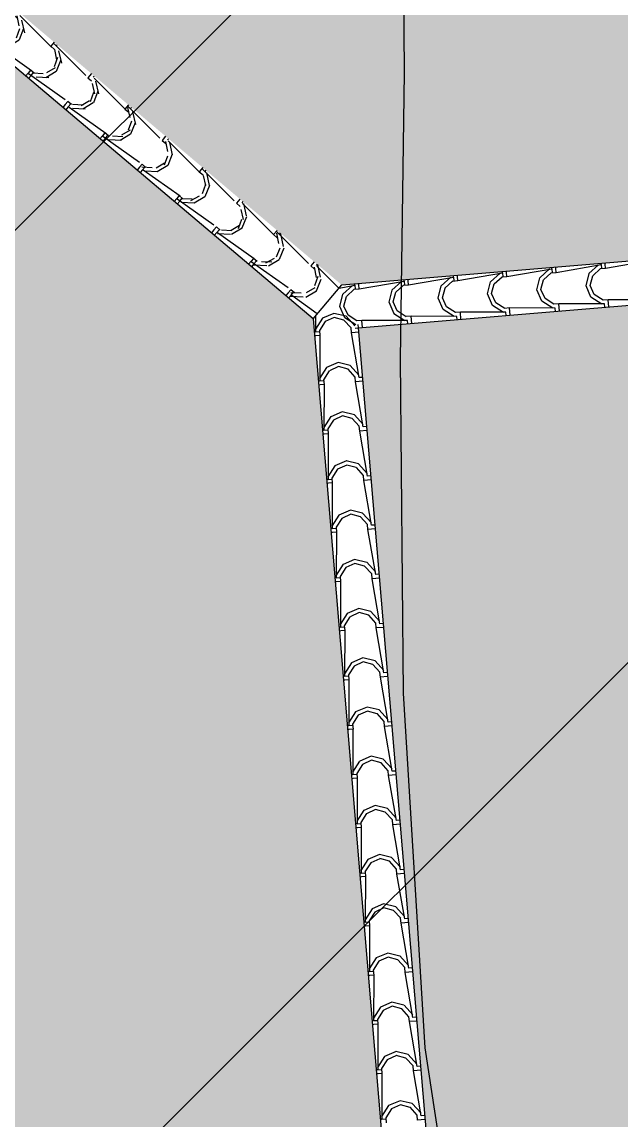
# Model space of a CAD drawing. Header units: millimetres. Extents: x 648844 to 649530, y 1246379 to 1246752.
# Drawn here: x 649049.722 to 649051.747, y 1246546.086 to 1246549.802 of the extents above; entities that cross this region are included whole.
import ezdxf

# ---------------------------------------------------------------- set-up
doc = ezdxf.new("R2010")
doc.units = ezdxf.units.MM
doc.header["$LTSCALE"] = 20
doc.header["$MEASUREMENT"] = 0
doc.layers.get('0').update_dxf_attribs({"linetype": 'CONTINUOUS'})
for name, color, linetype in [('acera', 8, 'CONTINUOUS'), ('CONT-MNR2', 9, 'CONTINUOUS'), ('TECHO', 30, 'CONTINUOUS')]:
    doc.layers.add(name, color=color, linetype=linetype)

# ---------------------------------------------------------------- blocks, each defined once
blk = doc.blocks.new('*U3741')
at = {"layer": 'CONT-MNR2', "elevation": 36, "flags": 128}
blk.add_lwpolyline([(646366.4630301612, 1246794.273345528), (646365.6207034762, 1246794.709323243), (646365.1399134084, 1246795.026552984), (646364.9010769943, 1246795.231792289), (646364.8081272743, 1246795.332217256), (646364.687016067, 1246795.487305889), (646364.4713207908, 1246795.829104515), (646364.2090680313, 1246796.410102924), (646363.9597284367, 1246797.282153481), (646363.7791336434, 1246798.464212344), (646363.7050786925, 1246799.66485473), (646363.6956661528, 1246800.794472903), (646363.7089985935, 1246801.76345913), (646363.7031785833, 1246802.482205678)], dxfattribs=at)
blk = doc.blocks.new('TEJA45')
at = {"layer": 'TECHO'}
for p, q in [((-2.554745425966679, 1.875336823679397), (-2.455492974620981, 1.993494333310938)), ((-2.467434219725661, 1.943715820863755), (-2.461526296235334, 1.987434177116469)), ((-2.455447220935753, 1.993484677060259), (-2.459014280526752, 1.997051736651255)), ((-2.455447220935774, 1.993484677060245), (-2.445994617484871, 1.984032073609342)), ((-2.453072652796898, 1.946403126319346), (-2.448346385534521, 1.981850335596096)), ((-2.448357768347428, 1.981668922746636), (-2.436542014033797, 1.993484677060263)), ((-2.44835825354734, 1.906017778136647), (-2.467263476764728, 1.943828144023893)), ((-2.438731790788353, 1.915664640732292), (-2.452910704511112, 1.946385677634499)), ((-2.360910131688769, 1.898953793098254), (-2.479067641320313, 1.799701341752556)), ((-2.410570837464959, 1.887147165086184), (-2.448381203352206, 1.906052388303571)), ((-2.408039281627133, 1.901472847904234), (-2.43876031852934, 1.915651761626993)), ((-2.372614661760217, 1.906063139153702), (-2.408061871036963, 1.901336871891328)), ((-2.360921186426829, 1.917863849453074), (-2.372736940740459, 1.906048095139447)), ((-2.343495659897862, 1.90043832292417), (-2.360921186426737, 1.917863849453049)), ((-2.352948263348765, 1.890985719473271), (-2.360921186426737, 1.898958642551243)), ((-2.672903146439467, 1.757179353076342), (-2.573650695093768, 1.875336862707883)), ((-2.585592795282174, 1.825557444429958), (-2.579684871791848, 1.869275800682672)), ((-2.573604764072023, 1.875327133923982), (-2.577171823663022, 1.878894193514977)), ((-2.573604764072044, 1.875327133923967), (-2.564152160621141, 1.865874530473064)), ((-2.571230103411139, 1.828246645230415), (-2.566503836148762, 1.863693854507165)), ((-2.564152160621127, 1.884779737374888), (-2.567719220212119, 1.88834679696588)), ((-2.566515311483705, 1.863511379610362), (-2.554699557170075, 1.875327133923989)), ((-2.554699557170224, 1.875327133923978), (-2.564152160621127, 1.884779737374881)), ((-2.366924698545105, 1.892926737685034), (-2.410643054797823, 1.887018814194711)), ((-2.566515783426098, 1.78786004688876), (-2.585421006643486, 1.825670412776006)), ((-2.556888199558905, 1.797508177540724), (-2.571067113281664, 1.828229214442931)), ((-2.528728568712815, 1.768989635207408), (-2.566538934600061, 1.787894858424796)), ((-2.526195744818651, 1.783316439133724), (-2.556916781720858, 1.797495352856483)), ((-2.490771142849198, 1.787905688539425), (-2.526218352125944, 1.783179421277051)), ((-2.479078729563106, 1.799706306316804), (-2.490894483876737, 1.787890552003176)), ((-2.461653203034139, 1.782280779787897), (-2.479078729563014, 1.799706306316772)), ((-2.791060866912261, 1.639021882473276), (-2.691808415566562, 1.757179392104817)), ((-2.703751370838674, 1.707399067996157), (-2.697843447348347, 1.751117424248871)), ((-2.691762307208286, 1.757169590787711), (-2.695329366799285, 1.760736650378707)), ((-2.691762307208322, 1.757169590787701), (-2.682309703757419, 1.747716987336798)), ((-2.68230970375739, 1.766622194238618), (-2.685876763348382, 1.770189253829606)), ((-2.684672854619983, 1.745353836474088), (-2.672857100306352, 1.757169590787715)), ((-2.672857100306487, 1.757169590787715), (-2.68230970375739, 1.766622194238618)), ((-2.479067602291835, 1.780796072625453), (-2.597225111923379, 1.681543621279754)), ((-2.485083074978945, 1.774768162128474), (-2.528801431231663, 1.768860238638151)), ((-2.471105806485035, 1.772828176336997), (-2.479078729563007, 1.780801099414965)), ((-2.689387554025622, 1.710090164139668), (-2.684661286763244, 1.745537373416418)), ((-2.675044608329848, 1.679351714349984), (-2.689223522052608, 1.710072751252191)), ((-2.684673313304828, 1.669702315640802), (-2.703578536522215, 1.707512681528048)), ((-2.644352208010176, 1.665160030363211), (-2.675073244912383, 1.67933894408597)), ((-2.597236272699384, 1.681548763180533), (-2.609052027013014, 1.669733008866906)), ((-2.579810746170402, 1.664123236651626), (-2.597236272699277, 1.681548763180501)), ((-2.909218587385205, 1.520864411870047), (-2.809966136039506, 1.639021921501588)), ((-2.809919850344563, 1.639012047651438), (-2.813486909935556, 1.64257910724243)), ((-2.809919850344592, 1.639012047651423), (-2.800467246893689, 1.62955944420052)), ((-2.800467246893668, 1.648464651102348), (-2.80403430648466, 1.65203171069334)), ((-2.80283039775626, 1.627196293337814), (-2.79101464344263, 1.639012047651441)), ((-2.791014643442765, 1.639012047651441), (-2.800467246893668, 1.648464651102344)), ((-2.597225072894851, 1.662638352152683), (-2.715382582526395, 1.563385900806985)), ((-2.646886299960748, 1.650832105328671), (-2.684696665847994, 1.669737328546059)), ((-2.603241451413716, 1.65660958657179), (-2.646959807666434, 1.650701663081467)), ((-2.608927623939977, 1.6697482379249), (-2.644374833216723, 1.665021970662526)), ((-2.589263349621298, 1.654670633200727), (-2.59723627269927, 1.662643556278695)), ((-2.821909946394939, 1.589240691564164), (-2.816002022904613, 1.632959047816879)), ((-2.807545004639749, 1.591933683051629), (-2.802818737377372, 1.627380892328379)), ((-2.802830843183607, 1.55154458439295), (-2.821736066400995, 1.589354950280196)), ((-2.793201017100024, 1.561195251157582), (-2.807379930822783, 1.591916288059789)), ((-2.762508671201701, 1.547003621592701), (-2.793229708103908, 1.56118253531546)), ((-2.715393815835661, 1.563391220044263), (-2.727209570149292, 1.551575465730636)), ((-2.697968289306679, 1.545965693515353), (-2.715393815835554, 1.563391220044231)), ((-2.928077393480834, 1.520854504515164), (-2.931644453071826, 1.524421564106159)), ((-2.918624790029938, 1.530307107966074), (-2.92219184962093, 1.533874167557062)), ((-2.909172186579035, 1.520854504515167), (-2.918624790029938, 1.53030710796607)), ((-2.715382543497967, 1.544480631679839), (-2.833540053129511, 1.445228180334141)), ((-2.76504403120866, 1.532674575449917), (-2.802854397095906, 1.551579798667305)), ((-2.721399827845751, 1.538451011015471), (-2.765118184098469, 1.532543087525148)), ((-2.727084105028048, 1.55159078731074), (-2.762531314304795, 1.546864520048366)), ((-2.707420892757582, 1.536513090064457), (-2.715393815835547, 1.544486013142421)), ((-3.027376307857843, 1.402706941267166), (-2.928123856512144, 1.520864450898706)), ((-2.940068521951446, 1.471082315130367), (-2.934160598461119, 1.514800671383082)), ((-2.928077393480862, 1.520854504515153), (-2.918624790029959, 1.51140190106425)), ((-2.92570245525399, 1.473777201962687), (-2.920976187991613, 1.509224411239437)), ((-2.920987940892537, 1.50903875020154), (-2.909172186578907, 1.520854504515167)), ((-2.920988373062372, 1.433386853145059), (-2.939893596279759, 1.471197219032305)), ((-2.911357425870584, 1.443038787966014), (-2.925536339593343, 1.473759824868221)), ((-3.036782333166215, 1.412149564829807), (-3.0403493927572, 1.415716624420792)), ((-3.027329729715305, 1.402696961378897), (-3.036782333166208, 1.4121495648298)), ((-2.833540014101025, 1.426322911207034), (-2.95169752373257, 1.327070459861336)), ((-2.883201762456515, 1.414517045571142), (-2.921012128343762, 1.433422268788529)), ((-2.880665134393212, 1.428847212822195), (-2.911386171295419, 1.443026126544954)), ((-2.839558204279591, 1.420292435458908), (-2.883276560532309, 1.414384511968585)), ((-2.845240586117015, 1.43343333669646), (-2.880687795393762, 1.428707069434086)), ((-2.833551358971938, 1.445233676907993), (-2.845367113285569, 1.433417922594366)), ((-2.81612583244295, 1.427808150379082), (-2.833551358971825, 1.445233676907957)), ((-2.825578435893853, 1.418355546928183), (-2.833551358971818, 1.426328470006148)), ((-3.145534028330495, 1.284549470664281), (-3.046281576984796, 1.402706980295822)), ((-3.058227097507704, 1.352923938698371), (-3.052319174017377, 1.396642294951086)), ((-3.046234936617104, 1.402696961378897), (-3.049801996208103, 1.406264020969893)), ((-3.04623493661714, 1.402696961378876), (-3.036782333166236, 1.393244357927973)), ((-3.043859905868239, 1.355620720873752), (-3.039133638605861, 1.391067930150502)), ((-3.039145484028815, 1.390881207065267), (-3.027329729715184, 1.402696961378894)), ((-3.039145902941115, 1.315229121897154), (-3.058051126158503, 1.3530394877844)), ((-3.029513834641143, 1.32488232477445), (-3.043692748363902, 1.355603361676657)), ((-2.951697484704127, 1.308165190734183), (-3.069854994335671, 1.208912739388484)), ((-3.00135949370442, 1.296359515692391), (-3.039169859591667, 1.315264738909779)), ((-2.998821597584737, 1.310690804051681), (-3.029542634486944, 1.32486971777444)), ((-2.957716580713459, 1.302133859902348), (-3.001434936966177, 1.296225936412025)), ((-2.963397067206891, 1.315275886082055), (-2.998844276483638, 1.310549618819682)), ((-2.951708902108216, 1.327076133771723), (-2.963524656421846, 1.315260379458095)), ((-2.93428337557922, 1.309650607242808), (-2.951708902108102, 1.327076133771691)), ((-2.943735979030116, 1.300198003791909), (-2.951708902108088, 1.308170926869881)), ((-3.263691748803296, 1.166392000061222), (-3.164439297457598, 1.284549509692763)), ((-3.176385673064452, 1.23476556226278), (-3.170477749574125, 1.278483918515494)), ((-3.164392479753374, 1.28453941824262), (-3.167959539344373, 1.288106477833619)), ((-3.16439247975341, 1.284539418242609), (-3.154939876302507, 1.275086814791706)), ((-3.16201735648248, 1.237464239784806), (-3.157291089220102, 1.272911449061557)), ((-3.154939876302478, 1.293992021693526), (-3.15850693589347, 1.297559081284522)), ((-3.157303027165092, 1.272723663928993), (-3.145487272851462, 1.28453941824262)), ((-3.145487272851575, 1.28453941824262), (-3.154939876302478, 1.293992021693523)), ((-3.157303432819873, 1.197071390649249), (-3.176208656037261, 1.234881756536495)), ((-3.147670243411703, 1.206725861582878), (-3.161849157134462, 1.237446898485086)), ((-3.069854955307193, 1.190007470261374), (-3.188012464938737, 1.090755018915676)), ((-3.119517224952311, 1.178201985813626), (-3.157327590839557, 1.197107209031014)), ((-3.116978060776262, 1.192534395281175), (-3.147699097678469, 1.206713309003934)), ((-3.081553548295865, 1.197118435467772), (-3.117000757572612, 1.192392168205398)), ((-3.069866445244493, 1.208918590635452), (-3.081682199558124, 1.197102836321825)), ((-3.052440918715497, 1.191493064106538), (-3.069866445244365, 1.20891859063541)), ((-3.061893522166393, 1.182040460655639), (-3.069866445244358, 1.190013383733604)), ((-3.381849469276368, 1.048234529457822), (-3.282597017930669, 1.166392039089363)), ((-3.294544248621207, 1.116607185827174), (-3.288636325130881, 1.160325542079889)), ((-3.282550022889659, 1.166381875106353), (-3.286117082480651, 1.169948934697345)), ((-3.28255002288968, 1.166381875106332), (-3.273097419438777, 1.156929271655429)), ((-3.280174807096721, 1.119307758695868), (-3.275448539834343, 1.154754967972618)), ((-3.273097419438756, 1.175834478557256), (-3.276664479029741, 1.179401538148245)), ((-3.27546057030137, 1.154566120792719), (-3.263644815987739, 1.166381875106346)), ((-3.263644815987853, 1.166381875106349), (-3.273097419438756, 1.175834478557253)), ((-3.075874957147306, 1.183975284345788), (-3.119593313400024, 1.178067360855465)), ((-3.275460962698638, 1.078913659401358), (-3.294366185916026, 1.116724025288605)), ((-3.265826652182639, 1.088569398392131), (-3.280005565905398, 1.119290435294339)), ((-3.237674956200188, 1.060044455934861), (-3.275485322087434, 1.078949679152249)), ((-3.235134523969421, 1.074377986511426), (-3.265855560871628, 1.088556900234185)), ((-3.199710029384846, 1.078960984853495), (-3.235157238661593, 1.074234717591121)), ((-3.18802398838077, 1.090761047499182), (-3.199839742694401, 1.078945293185555)), ((-3.170598461851768, 1.073335520970264), (-3.188023988380642, 1.090761047499139)), ((-3.500007189749034, 0.9300770588549305), (-3.400754738403336, 1.048234568486471)), ((-3.412702824177472, 0.9984488093951853), (-3.406794900687146, 1.0421671656479)), ((-3.400707566025922, 1.048224331970076), (-3.404274625616914, 1.051791391561068)), ((-3.400707566025957, 1.048224331970065), (-3.391254962575054, 1.038771728519162)), ((-3.391254962575026, 1.057676935420989), (-3.394822022166011, 1.061243995011978)), ((-3.393618113437647, 1.036408577656445), (-3.381802359124016, 1.048224331970072)), ((-3.381802359124123, 1.048224331970079), (-3.391254962575026, 1.057676935420982)), ((-3.188012425910266, 1.071849749788566), (-3.30616993554181, 0.9725972984428672)), ((-3.194033333579362, 1.065816708789466), (-3.237751689832081, 1.059908785299143)), ((-3.180051065302663, 1.063882917519361), (-3.188023988380642, 1.071855840597337)), ((-3.398332257710976, 1.001151277606926), (-3.393605990448599, 1.036598486883676)), ((-3.393618492577396, 0.9607559281534783), (-3.412523715794784, 0.9985662940407245)), ((-3.383983060952815, 0.9704129351997395), (-3.398161974675574, 1.001133972101947)), ((-3.353290987159291, 0.9562215777401519), (-3.384012024061498, 0.970400491462911)), ((-3.306181531517048, 0.9726035043629118), (-3.317997285830678, 0.9607877500492847)), ((-3.288756004988038, 0.9551779778339942), (-3.306181531516913, 0.9726035043628727)), ((-3.618164910221822, 0.8119195882518788), (-3.518912458876123, 0.9300770978834194)), ((-3.518865109162199, 0.9300667888338054), (-3.522432168753198, 0.933633848424801)), ((-3.518865109162228, 0.9300667888337877), (-3.509412505711325, 0.9206141853828846)), ((-3.509412505711303, 0.9395193922847085), (-3.512979565302295, 0.943086451875697)), ((-3.511775656573924, 0.9182510345201713), (-3.499959902260294, 0.9300667888337983)), ((-3.4999599022604, 0.9300667888337983), (-3.509412505711303, 0.9395193922847014)), ((-3.306169896513282, 0.9536920293157962), (-3.424327406144826, 0.8544395779700977)), ((-3.355832687448093, 0.9418869260561102), (-3.393643053335339, 0.9607921492734981)), ((-3.312191710014105, 0.9476581332327818), (-3.355910066266823, 0.9417502097424588)), ((-3.31786651047382, 0.9608035342392149), (-3.353313719750567, 0.9560772669768411)), ((-3.298208608438941, 0.9457253743830982), (-3.306181531516906, 0.9536982974610595)), ((-3.530861399734214, 0.8802904329595833), (-3.524953476243887, 0.9240087892122979)), ((-3.516489708325459, 0.8829947965161828), (-3.511763441063081, 0.918442005792933)), ((-3.511776022456154, 0.8425981969055734), (-3.530681245673541, 0.8804085627928195)), ((-3.502139469723382, 0.8522564720081682), (-3.516318383446141, 0.8829775089103755)), ((-3.627570048847574, 0.8213618491484418), (-3.631137108438566, 0.8249289087394338)), ((-3.61811744539667, 0.8119092456975316), (-3.627570048847574, 0.8213618491484347)), ((-3.424327367116383, 0.8355343088429557), (-3.542484876747928, 0.7362818574972572)), ((-3.473990418695976, 0.8237293961773489), (-3.511800784583222, 0.8426346193947367)), ((-3.471447450350816, 0.8380651689696457), (-3.502168487253023, 0.8522440826924047)), ((-3.430350086447064, 0.8294995576763391), (-3.474068442699782, 0.8235916341860161)), ((-3.436022991562787, 0.8426460836249312), (-3.471470200839534, 0.8379198163625574)), ((-3.424339074653325, 0.8544459612266415), (-3.436154828966956, 0.8426302069130145)), ((-3.406913548124315, 0.8370204346977168), (-3.42433907465319, 0.8544459612265918)), ((-3.416366151575211, 0.8275678312468173), (-3.424339074653183, 0.8355407543247892)), ((-3.736322630694765, 0.693762117648653), (-3.637070179349067, 0.8119196272801936)), ((-3.649019975290479, 0.7621320565275838), (-3.643112051800152, 0.8058504127802983)), ((-3.637022652298469, 0.8119092456975316), (-3.640589711889469, 0.8154763052885272)), ((-3.637022652298498, 0.8119092456975174), (-3.627570048847595, 0.8024566422466144)), ((-3.634647158939579, 0.7648383154281468), (-3.629920891677202, 0.800285524704897)), ((-3.629933199710202, 0.8000934913838975), (-3.618117445396571, 0.8119092456975245)), ((-3.629933552334919, 0.7244404656576862), (-3.648838775552306, 0.7622508315449323)), ((-3.620295878494325, 0.7341000088174248), (-3.634474792217084, 0.764821045719632)), ((-3.745727591983844, 0.703204306012168), (-3.749294651574829, 0.7067713656031565)), ((-3.542484837719485, 0.7173765883701151), (-3.660642347351029, 0.6181241370244166)), ((-3.592148149943888, 0.705571866298591), (-3.629958515831134, 0.7244770895159789)), ((-3.589603913543165, 0.719908760199516), (-3.620324950445372, 0.734087673922275)), ((-3.548508462881806, 0.7113409821196583), (-3.592226819134524, 0.7054330586293354)), ((-3.554179472650858, 0.7244886330107718), (-3.589626681927605, 0.719762365748398)), ((-3.542496617789602, 0.7362884180903713), (-3.554312372103233, 0.7244726637767442)), ((-3.525071091260585, 0.7188628915614501), (-3.54249661778946, 0.7362884180903251)), ((-3.534523694711481, 0.7094102881105471), (-3.542496617789453, 0.7173832111885154)), ((-3.854480351167602, 0.5756046470455338), (-3.755227899821904, 0.6937621566770744)), ((-3.767178550847227, 0.6439736800919889), (-3.7612706273569, 0.6876920363447034)), ((-3.75518019543474, 0.6937517025612614), (-3.758747255025732, 0.697318762152257)), ((-3.755180195434768, 0.6937517025612472), (-3.745727591983865, 0.6842990991103441)), ((-3.752804609553827, 0.6466818343392049), (-3.74807834229145, 0.682129043615955)), ((-3.748090742846479, 0.6819359482476237), (-3.736274988532848, 0.6937517025612507)), ((-3.736274988532941, 0.6937517025612578), (-3.745727591983844, 0.7032043060121609)), ((-3.748091082213669, 0.6062827344097776), (-3.766996305431057, 0.6440931002970238)), ((-3.738452287264877, 0.6159435456258606), (-3.752631200987636, 0.6466645825280679)), ((-3.66064230832248, 0.5992188678973811), (-3.778799817954024, 0.4999664165516826)), ((-3.710305881191765, 0.5874143364198297), (-3.748116247079011, 0.6063195596372175)), ((-3.707760376733852, 0.601752351428626), (-3.738481413636059, 0.6159312651513851)), ((-3.672335953740742, 0.6063311823963673), (-3.707783163017488, 0.6016049151339935)), ((-3.66065416092588, 0.618130874954101), (-3.67246991523951, 0.606315120640474)), ((-3.643228634396856, 0.6007053484251763), (-3.660654160925731, 0.6181308749540513)), ((-3.652681237847752, 0.5912527449742733), (-3.660654160925723, 0.5992256680522452)), ((-3.972638071640318, 0.4574471764425745), (-3.87338562029462, 0.5756046860741151)), ((-3.885337126403741, 0.5258153036581881), (-3.879429202913414, 0.5695336599109027)), ((-3.873337738571017, 0.5755941594249876), (-3.876904798162009, 0.5791612190159832)), ((-3.873337738571045, 0.5755941594249734), (-3.863885135120142, 0.5661415559740703)), ((-3.870962060168189, 0.5285253532493641), (-3.866235792905812, 0.5639725625261143)), ((-3.863885135120121, 0.5850467628758977), (-3.867452194711113, 0.5886138224668898)), ((-3.866248285982756, 0.5637784051113499), (-3.854432531669126, 0.5755941594249769)), ((-3.854432531669218, 0.5755941594249876), (-3.863885135120121, 0.5850467628758906)), ((-3.666666839313869, 0.59318240656334), (-3.710385195566587, 0.587274483073017)), ((-3.86624861209242, 0.4881250031618727), (-3.885153835309808, 0.5259353690491189)), ((-3.856608696035053, 0.497787082433458), (-3.870787609757812, 0.5285081193356653)), ((-3.828463612439649, 0.4692568065410647), (-3.866273978326895, 0.4881620297584526)), ((-3.825916839926194, 0.4835959426584964), (-3.856637876828401, 0.4977748563812554)), ((-3.790492434829723, 0.4881737317820871), (-3.825939644106469, 0.4834474645197133)), ((-3.778811704062157, 0.4999733318178308), (-3.790627458375788, 0.4881575775042037)), ((-3.761386177533133, 0.4825478052889061), (-3.778811704062008, 0.499973331817781)), ((-4.090795792113177, 0.3392897058394375), (-3.991543340767478, 0.4574472154709781)), ((-4.00349570195975, 0.4076569272280004), (-3.997587778469423, 0.451375283480715)), ((-3.99149528170728, 0.4574366162887209), (-3.995062341298265, 0.4610036758797094)), ((-3.991495281707316, 0.4574366162886996), (-3.982042678256413, 0.4479840128377965)), ((-3.982042678256384, 0.4668892197396239), (-3.985609737847369, 0.4704562793306124)), ((-3.984405829119034, 0.4456208619750761), (-3.972590074805403, 0.4574366162887031)), ((-3.972590074805481, 0.4574366162887173), (-3.982042678256384, 0.4668892197396204)), ((-3.778799778925574, 0.481061147424537), (-3.896957288557118, 0.3818086960788385)), ((-3.784825215748612, 0.4750238310066557), (-3.82854357200133, 0.4691159075163327)), ((-3.770838780984036, 0.4730952018380066), (-3.778811704062001, 0.4810681249159714)), ((-3.98911951078243, 0.4103688721604328), (-3.984393243520053, 0.445816081437183)), ((-3.974765104806004, 0.379630619242711), (-3.988944018528763, 0.4103516561449183)), ((-3.984406141971199, 0.3699672719140104), (-4.003311365188587, 0.4077776378012565)), ((-3.944073303117726, 0.3654395338879866), (-3.974794340019933, 0.3796184476107456)), ((-3.896969247198435, 0.3818157886815605), (-3.908785001512065, 0.3700000343679335)), ((-3.879543720669396, 0.3643902621526323), (-3.896969247198271, 0.3818157886815072)), ((-4.208953512586021, 0.2211322352363077), (-4.109701061240322, 0.3392897448678482)), ((-4.109652824843558, 0.3392790731524506), (-4.11321988443455, 0.3428461327434462)), ((-4.109652824843586, 0.3392790731524329), (-4.100200221392683, 0.3298264697015298)), ((-4.100200221392662, 0.3487316766033537), (-4.103767280983654, 0.3522987361943422)), ((-4.102563372255311, 0.3274633188388023), (-4.09074761794168, 0.3392790731524293)), ((-4.090747617941759, 0.3392790731524435), (-4.100200221392662, 0.3487316766033466)), ((-3.896957249528676, 0.3629034269516929), (-4.01511475916022, 0.2636509756059944)), ((-3.946621343687589, 0.3510992766623282), (-3.984431709574835, 0.3700044998797161)), ((-3.902983592182473, 0.3568652554500957), (-3.946701948435191, 0.3509573319597727)), ((-3.908648915917794, 0.3700162811679313), (-3.944096125194541, 0.3652900139055575)), ((-3.888996324120292, 0.3549376587017328), (-3.896969247198264, 0.3629105817797047)), ((-4.121654277516505, 0.2894985507923984), (-4.115746354026179, 0.333216907045113)), ((-4.107276961396558, 0.2922123910723933), (-4.10255069413418, 0.3276596003491434)), ((-4.10256367184995, 0.2518095406661018), (-4.121468895067338, 0.289619906553348)), ((-4.092921513576556, 0.2614741560511469), (-4.107100427299315, 0.2921951929533542)), ((-4.062229766308398, 0.247283125117093), (-4.092950803210606, 0.2614620388398521)), ((-4.015126790334712, 0.2636582455452903), (-4.026942544648342, 0.2518424912316632)), ((-3.997701263805673, 0.246232719016362), (-4.015126790334548, 0.263658245545237)), ((-4.227810367979828, 0.2211215300161697), (-4.231377427570827, 0.2246885896071689)), ((-4.218357764528932, 0.2305741334670763), (-4.221924824119924, 0.2341411930580684)), ((-4.208905161078029, 0.2211215300161768), (-4.218357764528932, 0.2305741334670799)), ((-4.015114720131734, 0.2447457064788843), (-4.133272229763278, 0.1454932551331858)), ((-4.064779074935451, 0.2329417467835526), (-4.102589440822697, 0.2518469700009405)), ((-4.021141968616334, 0.2387066798935287), (-4.064860324869052, 0.2327987564032057)), ((-4.026805397007671, 0.2518588305535268), (-4.062252606284417, 0.247132563291153)), ((-4.007153867256569, 0.2367801155654625), (-4.015126790334541, 0.2447530386434345)), ((-4.327111233058744, 0.1029747646333448), (-4.227858781713046, 0.2211322742648854)), ((-4.239812853073012, 0.1713401743586012), (-4.233904929582685, 0.2150585306113157)), ((-4.227810367979856, 0.2211215300161555), (-4.218357764528953, 0.2116689265652525)), ((-4.22543441201104, 0.1740559099816537), (-4.220708144748663, 0.2095031192584038)), ((-4.220720915391588, 0.2093057757025285), (-4.208905161077958, 0.2211215300161555)), ((-4.220721201728708, 0.1336518094182217), (-4.239626424946096, 0.1714621753054679)), ((-4.211077922346732, 0.1433176928587514), (-4.225256836069491, 0.1740387297609587)), ((-4.336515307665202, 0.1124165903308096), (-4.340082367256187, 0.1159836499217981)), ((-4.327062704214299, 0.1029639868798995), (-4.336515307665202, 0.1124165903308025)), ((-4.13327219073485, 0.1265879860060402), (-4.251429700366394, 0.02733553466034166)), ((-4.182936806183349, 0.1147842169048019), (-4.220747172070595, 0.1336894401221898)), ((-4.180386229499931, 0.1291267163465832), (-4.211107266402138, 0.1433056300693423)), ((-4.139300345048383, 0.1205481043372068), (-4.183018701301101, 0.1146401808468838)), ((-4.144961878098442, 0.1337013799390085), (-4.180409087375189, 0.1289751126766348)), ((-4.133284333470989, 0.14550070240902), (-4.14510008778462, 0.133684948095393)), ((-4.115858806941944, 0.1280751758800847), (-4.133284333470819, 0.1455007024089596)), ((-4.12531141039284, 0.1186225724291852), (-4.133284333470812, 0.1265954955071535)), ((-4.381066017177957, 0.06124925080029442), (-4.346016502185769, 0.1029748036619225)), ((-4.381066017177965, 0.07500000000003837), (-4.381066017177972, -0.07499999999996376)), ((-4.35797142862927, 0.05318179792661226), (-4.352063505138943, 0.09690015417932685)), ((-4.345967911116098, 0.1029639868798995), (-4.349534970707083, 0.106531046470888)), ((-4.345967911116134, 0.1029639868798853), (-4.336515307665231, 0.09351138342898224)), ((-4.343591862625289, 0.05589942889270816), (-4.338865595362911, 0.09134663816945832)), ((-4.338878458527866, 0.0911482325662547), (-4.327062704214235, 0.1029639868798817)), ((-4.338878731607451, 0.01549407817028481), (-4.357783954824839, 0.05330444405753099)), ((-4.329234331117675, 0.02516122966800793), (-4.343413244840434, 0.05588226657021522)), ((-4.30109453743124, -0.003373312973963039), (-4.338904903318486, 0.01553191024342482)), ((-4.30109453743124, 0.003373312974005671), (-4.338904903318486, -0.01553191024338219)), ((-4.298542692691456, 0.01097030757607342), (-4.329263729593663, 0.02514922129883246)), ((-4.257458721482493, -0.002389528778763861), (-4.301177077735211, 0.003518394711559125)), ((-4.257458721483125, 0.002389528780526007), (-4.301177077735844, -0.003518394709796979)), ((-4.263118359186514, 0.01554392932484205), (-4.29856556846326, 0.01081766206246826)), ((-4.251441876607267, 0.02734315927274977), (-4.263257630920897, 0.01552740495912275)), ((-4.234016350078214, 0.009917632743814409), (-4.251441876607089, 0.02734315927269293)), ((-4.243468953529117, 0.0004650292929184729), (-4.251441876607082, 0.008437952370883295)), ((-4.338878731607565, -0.01549407817016046), (-4.357783954824953, -0.05330444405740664)), ((-4.329234331119117, -0.0251612296676953), (-4.343413244841877, -0.05588226656990258)), ((-4.298542692692415, -0.01097030757503248), (-4.329263729594622, -0.02514922129779151)), ((-4.26311835918694, -0.01554392932355597), (-4.298565568463687, -0.01081766206118218)), ((-4.251441876607259, -0.0273431592726503), (-4.26325763092089, -0.01552740495902327)), ((-4.243468953529124, -0.0004650292928261024), (-4.251441876607103, -0.008437952370801582)), ((-4.234016350078228, -0.009917632743729143), (-4.251441876607103, -0.02734315927260411)), ((-4.133272190734765, -0.1265879860058945), (-4.251429700366309, -0.027335534660196)), ((-4.381066017177957, -0.06124925080087706), (-4.346016502186039, -0.102974803662196)), ((-4.35797142863111, -0.05318179792779887), (-4.352063505140784, -0.09690015418051345)), ((-4.343591862623768, -0.05589942889180222), (-4.338865595361391, -0.09134663816855237)), ((-4.345967911116119, -0.1029639868798178), (-4.349534970707111, -0.1065310464708098)), ((-4.345967911116119, -0.1029639868798107), (-4.336515307665216, -0.09351138342890764)), ((-4.338878458527873, -0.09114823256618365), (-4.327062704214242, -0.1029639868798107)), ((-4.327062704214313, -0.1029639868798071), (-4.336515307665216, -0.1124165903307102)), ((-4.327111233059028, -0.1029747646336112), (-4.22785878171333, -0.2211322742651518)), ((-4.336515307665216, -0.1124165903307208), (-4.340082367256201, -0.1159836499217093)), ((-4.220721201728821, -0.133651809418069), (-4.239626424946209, -0.1714621753053152)), ((-4.211077922348551, -0.1433176928592701), (-4.22525683607131, -0.1740387297614774)), ((-4.182936806183335, -0.1147842169047451), (-4.220747172070581, -0.1336894401221329)), ((-4.18038622950089, -0.1291267163455458), (-4.211107266403097, -0.1433056300683049)), ((-4.139300345048618, -0.1205481043353416), (-4.183018701301336, -0.1146401808450186)), ((-4.144961878097952, -0.1337013799378433), (-4.180409087374699, -0.1289751126754695)), ((-4.133284333470982, -0.1455007024089205), (-4.145100087784613, -0.1336849480952935)), ((-4.125311410392847, -0.1186225724290999), (-4.133284333470819, -0.1265954955070754)), ((-4.115858806941951, -0.1280751758799994), (-4.133284333470826, -0.1455007024088779)), ((-4.015114720131677, -0.2447457064787315), (-4.133272229763222, -0.145493255133033)), ((-4.239812853075087, -0.1713401743580043), (-4.23390492958476, -0.2150585306107189)), ((-4.225434412009413, -0.1740559099816323), (-4.220708144747036, -0.2095031192583825)), ((-4.227810367979835, -0.2211215300160916), (-4.231377427570827, -0.22468858960708)), ((-4.227810367979849, -0.2211215300160809), (-4.218357764528946, -0.2116689265651779)), ((-4.220720915391595, -0.2093057757024575), (-4.208905161077965, -0.2211215300160845)), ((-4.208905161078043, -0.2211215300160916), (-4.218357764528946, -0.2305741334669946)), ((-4.208953512586156, -0.2211322352367517), (-4.109701061240457, -0.3392897448682923)), ((-4.218357764528939, -0.2305741334669946), (-4.221924824119924, -0.2341411930579831)), ((-4.102563671850049, -0.2518095406659526), (-4.121468895067437, -0.2896199065531988)), ((-4.064779074935444, -0.2329417467835064), (-4.10258944082269, -0.2518469700008943)), ((-4.062229766308533, -0.2472831251156791), (-4.092950803210741, -0.2614620388384381)), ((-4.021141968615652, -0.2387066798917949), (-4.06486032486837, -0.232798756401472)), ((-4.026805397007173, -0.2518588305523757), (-4.06225260628392, -0.2471325632900019)), ((-4.015126790334705, -0.2636582455451908), (-4.026942544648335, -0.2518424912315638)), ((-4.007153867256584, -0.2367801155653737), (-4.015126790334556, -0.2447530386433456)), ((-3.997701263805688, -0.2462327190162696), (-4.015126790334563, -0.2636582455451446)), ((-4.121654277518559, -0.2894985507918193), (-4.115746354028232, -0.3332169070445339)), ((-4.107276961395293, -0.2922123910696612), (-4.102550694132916, -0.3276596003464114)), ((-4.092921513577991, -0.2614741560508413), (-4.10710042730075, -0.2921951929530486)), ((-3.896957249528668, -0.3629034269514939), (-4.015114759160213, -0.2636509756057954)), ((-4.109652824843586, -0.3392790731523547), (-4.100200221392683, -0.3298264697014517)), ((-4.102563372255318, -0.3274633188387313), (-4.090747617941688, -0.3392790731523583)), ((-4.109652824843572, -0.3392790731523618), (-4.113219884434571, -0.3428461327433574)), ((-4.100200221392676, -0.3487316766032613), (-4.103767280983661, -0.3522987361942498)), ((-4.090747617941773, -0.3392790731523512), (-4.100200221392676, -0.3487316766032542)), ((-4.09079579211361, -0.3392897058395334), (-3.991543340767912, -0.457447215471074)), ((-3.984406141971292, -0.3699672719138363), (-4.003311365188679, -0.4077776378010824)), ((-3.946621343687561, -0.3510992766622749), (-3.984431709574807, -0.3700044998796628)), ((-3.94407330311784, -0.3654395338865797), (-3.974794340020047, -0.3796184476093387)), ((-3.902983592182693, -0.3568652554482519), (-3.946701948435411, -0.3509573319579289)), ((-3.908648915918178, -0.3700162811666665), (-3.944096125194925, -0.3652900139042927)), ((-3.896969247198427, -0.381815788681461), (-3.908785001512058, -0.370000034367834)), ((-3.888996324120313, -0.354937658701644), (-3.896969247198278, -0.3629105817796088)), ((-3.87954372066941, -0.3643902621525434), (-3.896969247198278, -0.3818157886814149)), ((-4.003495701961803, -0.4076569272274284), (-3.997587778471477, -0.451375283480143)), ((-3.974765104807034, -0.3796306192415919), (-3.988944018529793, -0.4103516561437992)), ((-3.778799778925574, -0.4810611474243274), (-3.896957288557118, -0.3818086960786289)), ((-3.989119510780938, -0.4103688721594914), (-3.984393243518561, -0.4458160814362415)), ((-3.984405829119041, -0.4456208619750051), (-3.97259007480541, -0.4574366162886321)), ((-3.991495281707294, -0.457436616288625), (-3.995062341298279, -0.4610036758796134)), ((-3.991495281707302, -0.457436616288625), (-3.982042678256398, -0.4479840128377219)), ((-3.982042678256391, -0.4668892197395316), (-3.985609737847383, -0.47045627933052)), ((-3.972590074805495, -0.457436616288625), (-3.982042678256398, -0.466889219739528)), ((-3.972638071640603, -0.4574471764428409), (-3.873385620294904, -0.5756046860743815)), ((-3.828463612439656, -0.4692568065410221), (-3.866273978326902, -0.4881620297584099)), ((-3.784825215747915, -0.4750238310049539), (-3.828543572000633, -0.4691159075146309)), ((-3.770838780984029, -0.4730952018379142), (-3.778811704062008, -0.4810681249158897)), ((-3.761386177533133, -0.4825478052888172), (-3.778811704062015, -0.4999733318176993)), ((-3.866248612092527, -0.4881250031617235), (-3.885153835309914, -0.5259353690489696)), ((-3.856608696036851, -0.4977870824339909), (-3.87078760975961, -0.5285081193361982)), ((-3.825916839927132, -0.4835959426574767), (-3.856637876829339, -0.4977748563802358)), ((-3.790492434830099, -0.4881737317808401), (-3.825939644106846, -0.4834474645184663)), ((-3.77881170406215, -0.4999733318177313), (-3.790627458375781, -0.4881575775041043)), ((-3.660642308322466, -0.5992188678971608), (-3.77879981795401, -0.4999664165514623)), ((-3.885337126405283, -0.5258153036612399), (-3.879429202914956, -0.5695336599139544)), ((-3.870962060166704, -0.5285253532484191), (-3.866235792904327, -0.5639725625251693)), ((-3.873337738571024, -0.5755941594249059), (-3.876904798162016, -0.5791612190158979)), ((-3.873337738571038, -0.5755941594248988), (-3.863885135120135, -0.5661415559739957)), ((-3.863885135120128, -0.585046762875816), (-3.86745219471112, -0.5886138224668045)), ((-3.866248285982763, -0.5637784051112789), (-3.854432531669133, -0.5755941594249059)), ((-3.854432531669225, -0.575594159424913), (-3.863885135120128, -0.585046762875816)), ((-3.854480351167879, -0.5756046470457967), (-3.755227899822181, -0.6937621566773373)), ((-3.710305881191751, -0.5874143364197764), (-3.748116247078997, -0.6063195596371642)), ((-3.666666839314047, -0.5931824065615281), (-3.710385195566765, -0.5872744830712051)), ((-3.652681237847766, -0.591252744974188), (-3.660654160925738, -0.5992256680521599)), ((-3.748091082213755, -0.6062827344096036), (-3.766996305431142, -0.6440931002968497)), ((-3.738452287266668, -0.6159435456263971), (-3.752631200989427, -0.6466645825286044)), ((-3.707760376734775, -0.60175235142761), (-3.738481413636983, -0.615931265150369)), ((-3.672335953740216, -0.6063311823952517), (-3.707783163016963, -0.601604915132878)), ((-3.660654160925873, -0.6181308749540015), (-3.672469915239503, -0.6063151206403745)), ((-3.64322863439687, -0.6007053484250875), (-3.660654160925738, -0.6181308749539589)), ((-3.542484837719407, -0.7173765883699588), (-3.660642347350951, -0.6181241370242603)), ((-3.76717855084901, -0.643973680093243), (-3.761270627358684, -0.6876920363459575)), ((-3.75280460955247, -0.6466818343373433), (-3.748078342290093, -0.6821290436140934)), ((-3.755180195434754, -0.6937517025611761), (-3.758747255025746, -0.6973187621521681)), ((-3.755180195434768, -0.693751702561169), (-3.745727591983865, -0.684299099110266)), ((-3.745727591983851, -0.7032043060120756), (-3.749294651574843, -0.7067713656030641)), ((-3.748090742846486, -0.6819359482475527), (-3.736274988532855, -0.6937517025611797)), ((-3.736274988532955, -0.693751702561169), (-3.745727591983858, -0.7032043060120721)), ((-3.736322630694985, -0.6937621176489728), (-3.637070179349287, -0.8119196272805134))]:
    blk.add_line(p, q, dxfattribs=at)

msp = doc.modelspace()

# ---------------------------------------------------------------- hatches: boundary and pattern name
h = msp.add_hatch()
h.set_pattern_fill('ANSI31', color=2, scale=20, style=0)
h.set_pattern_definition([(45, (-526.4316489867633, -3378.367883687839), (-1.767766952966369, 1.767766952966369), [])])
edge = h.paths.add_edge_path()
edge.add_line((649057.8519686605, 1246574.731937029), (649143.484031076, 1246525.395827967))
edge.add_line((649021.4650291716, 1246521.520933308), (649057.8519686605, 1246574.731937029))
edge.add_line((649021.4650291716, 1246521.520933308), (649126.0130467353, 1246470.828113168))
edge.add_line((649143.484031076, 1246525.395827967), (649148.0277335674, 1246486.904175728))
h.paths.add_polyline_path([(649085.8330108997, 1246502.103295551), (649115.3070900415, 1246502.103295551), (649115.3070900415, 1246507.529080002), (649085.8330108997, 1246507.529080002)], flags=24)
at = {"layer": 'acera'}
h = msp.add_hatch(dxfattribs=at)
h.set_pattern_fill('PETRA11', color=254, scale=7, style=0, pattern_type=2)
h.set_pattern_definition([(0, (2687.656187323621, -252.1344165771734), (7, 7), [2.1, -2.45, 0.35, -2.1]), (0, (2690.456187323667, -250.7344165772665), (7, 7), [0.35, -1.75, 1.4, -3.5]), (0, (2691.506187323597, -250.3844165771734), (7, 7), [0.35, -6.649999999999999]), (0, (2688.35618732369, -250.0344165770803), (7, 7), [1.4, -5.600000000000001]), (0, (2687.656187323621, -249.3344165771268), (7, 7), [0.7000000000000001, -6.3]), (0, (2692.556187323644, -248.6344165771734), (7, 7), [0.7000000000000001, -0.35, 0.35, -5.600000000000001]), (0, (2689.756187323597, -248.2844165770803), (7, 7), [1.05, -5.95]), (0, (2688.006187323597, -247.5844165771268), (7, 7), [0.7000000000000001, -6.3]), (0, (2690.806187323644, -246.8844165771734), (7, 7), [0.35, -2.1, 1.05, -3.5]), (0, (2689.406187323621, -246.5344165770803), (7, 7), [0.7000000000000001, -6.3]), (0, (2691.85618732369, -246.18441657722), (7, 7), [0.7000000000000001, -6.3]), (0, (2690.456187323667, -245.8344165771268), (7, 7), [0.7000000000000001, -6.3]), (0, (2693.256187323597, -245.4844165772665), (7, 7), [0.7000000000000001, -6.3]), (90, (2687.306187323644, -252.1344165771734), (-6.999999999999999, 7), [1.4, -0.35, 0.7000000000000001, -2.8, 1.4, -0.35]), (90, (2687.656187323621, -247.5844165771268), (-6.999999999999999, 7), [0.35, -6.649999999999999]), (90, (2688.706187323667, -249.68441657722), (-6.999999999999999, 7), [0.7000000000000001, -1.4, 0.35, -4.55]), (90, (2689.056187323644, -248.6344165771734), (-6.999999999999999, 7), [0.7000000000000001, -1.4, 1.05, -3.850000000000001]), (90, (2690.10618732369, -250.3844165771734), (-6.999999999999999, 7), [0.35, -3.5, 0.7000000000000001, -0.35, 0.7000000000000001, -1.4]), (90, (2690.456187323667, -251.0844165771268), (-6.999999999999999, 7), [0.35, -6.649999999999999]), (90, (2691.156187323621, -248.9844165772665), (-6.999999999999999, 7), [0.35, -0.35, 1.05, -5.25]), (90, (2691.506187323597, -250.0344165770803), (-6.999999999999999, 7), [0.7000000000000001, -2.8, 0.35, -0.35, 0.35, -2.45]), (90, (2692.206187323667, -251.7844165770803), (-6.999999999999999, 7), [1.05, -5.95]), (90, (2692.906187323621, -246.5344165770803), (-6.999999999999999, 7), [0.35, -0.35, 0.35, -5.95]), (90, (2693.256187323597, -248.2844165770803), (-6.999999999999999, 7), [1.05, -5.95]), (90, (2694.131187323597, -248.80941657722), (-6.999999999999999, 7), [0.35, -6.649999999999999]), (45, (2689.756187323597, -252.1344165771734), (7.771561172376096e-16, 7.000000000133173), [0.4949700000000001, -9.4045249368]), (45, (2689.056187323644, -245.4844165772665), (7.771561172376096e-16, 7.000000000133173), [0.4949700000000001, -1.48491, 1.48491, -6.434704936799999]), (45, (2689.756187323597, -246.5344165770803), (7.771561172376096e-16, 7.000000000133173), [0.9899400000000002, -2.4748738, 0.4949700000000001, -5.9397111368]), (45, (2691.156187323621, -246.8844165771734), (7.771561172376096e-16, 7.000000000133173), [0.9899400000000002, -3.464825, 0.4949700000000001, -4.9497599368]), (45, (2688.35618732369, -250.0344165770803), (7.771561172376096e-16, 7.000000000133173), [0.4949700000000001, -9.4045249368]), (45, (2690.10618732369, -250.0344165770803), (7.771561172376096e-16, 7.000000000133173), [1.484924, -8.414570936799999]), (45, (2691.506187323597, -249.3344165771268), (7.771561172376096e-16, 7.000000000133173), [0.4949700000000001, -2.969848, 0.4949700000000001, -5.9397069368]), (45, (2692.556187323644, -248.6344165771734), (7.771561172376096e-16, 7.000000000133173), [0.9899400000000002, -8.9095549368]), (45, (2693.956187323667, -248.6344165771734), (7.771561172376096e-16, 7.000000000133173), [0.9899400000000002, -8.9095549368]), (45, (2693.956187323667, -250.7344165772665), (7.771561172376096e-16, 7.000000000133173), [0.4949700000000001, -9.4045249368]), (45, (2693.256187323597, -247.2344165772665), (7.771561172376096e-16, 7.000000000133173), [0.4949700000000001, -9.4045249368]), (45, (2692.556187323644, -246.18441657722), (7.771561172376096e-16, 7.000000000133173), [0.4949700000000001, -9.4045249368]), (45, (2693.956187323667, -245.4844165772665), (7.771561172376096e-16, 7.000000000133173), [0.4949700000000001, -9.4045249368]), (45, (2687.306187323644, -245.4844165772665), (7.771561172376096e-16, 7.000000000133173), [0.4949700000000001, -9.4045249368]), (45, (2690.806187323644, -248.2844165770803), (7.771561172376096e-16, 7.000000000133173), [0.4949700000000001, -9.4045249368]), (45, (2691.506187323597, -245.4844165772665), (7.771561172376096e-16, 7.000000000133173), [0.4949700000000001, -3.464825, 0.4949700000000001, -5.444729936799999]), (45, (2688.35618732369, -249.3344165771268), (7.771561172376096e-16, 7.000000000133173), [0.9899400000000002, -8.9095549368]), (45, (2688.35618732369, -247.5844165771268), (7.771561172376096e-16, 7.000000000133173), [1.48491, -8.414584936799999]), (135, (2687.656187323621, -249.3344165771268), (-7.000000000133173, 7.771561172376096e-16), [0.74249, -9.1570049368]), (135, (2691.506187323597, -249.68441657722), (-7.000000000133173, 7.771561172376096e-16), [0.4949700000000001, -9.4045249368]), (135, (2693.60618732369, -248.6344165771734), (-7.000000000133173, 7.771561172376096e-16), [0.4949700000000001, -9.4045249368]), (135, (2691.156187323621, -247.2344165772665), (-7.000000000133173, 7.771561172376096e-16), [0.4949700000000001, -9.4045249368]), (135, (2691.506187323597, -246.18441657722), (-7.000000000133173, 7.771561172376096e-16), [0.4949700000000001, -9.4045249368]), (135, (2690.456187323667, -245.8344165771268), (-7.000000000133173, 7.771561172376096e-16), [0.4949700000000001, -9.4045249368]), (135, (2691.85618732369, -246.18441657722), (-7.000000000133173, 7.771561172376096e-16), [0.4949700000000001, -9.4045249368]), (135, (2687.656187323621, -250.3844165771734), (-7.000000000133173, 7.771561172376096e-16), [0.4949700000000001, -9.4045249368]), (135, (2689.056187323644, -247.93441657722), (-7.000000000133173, 7.771561172376096e-16), [0.4949700000000001, -9.4045249368]), (135, (2689.056187323644, -250.0344165770803), (-7.000000000133173, 7.771561172376096e-16), [0.9899400000000002, -8.9095549368]), (135, (2690.456187323667, -250.7344165772665), (-7.000000000133173, 7.771561172376096e-16), [0.9899400000000002, -8.9095549368]), (135, (2693.256187323597, -246.8844165771734), (-7.000000000133173, 7.771561172376096e-16), [0.9899400000000002, -8.9095549368]), (135, (2691.156187323621, -248.6344165771734), (-7.000000000133173, 7.771561172376096e-16), [0.4949700000000001, -9.4045249368]), (135, (2692.206187323667, -250.7344165772665), (-7.000000000133173, 7.771561172376096e-16), [0.9899400000000002, -5.939696000000001, 0.4949700000000001, -2.4748889368]), (135, (2688.006187323597, -247.5844165771268), (-7.000000000133173, 7.771561172376096e-16), [0.9899400000000002, -1.9798989, 0.9899400000000002, -5.9397160368]), (135, (2687.306187323644, -251.43441657722), (-7.000000000133173, 7.771561172376096e-16), [0.9898, -2.4752, 0.9898, -2.4752, 0.4949, -2.4745949368]), (26.56505118, (2689.756187323597, -250.0344165770803), (7.000000000000657, 3.569913253897994e-10), [1.5652, -0.7826, 0.7826, -12.522075839]), (26.56505118, (2690.806187323644, -245.8344165771268), (7.000000000000657, 3.569913253897994e-10), [1.5652, -14.087275839]), (26.56505118, (2690.806187323644, -250.7344165772665), (7.000000000000657, 3.569913253897994e-10), [0.7826, -14.869875839]), (26.56505118, (2687.656187323621, -250.3844165771734), (7.000000000000657, 3.569913253897994e-10), [0.7826, -14.869875839]), (26.56505118, (2689.056187323644, -248.6344165771734), (7.000000000000657, 3.569913253897994e-10), [0.7826, -14.869875839]), (26.56505118, (2687.656187323621, -247.93441657722), (7.000000000000657, 3.569913253897994e-10), [0.7826, -14.869875839]), (63.43494882, (2688.706187323667, -247.2344165772665), (3.569905482336821e-10, 7.000000000000657), [0.7825999999999981, -14.86987583899997]), (63.43494882, (2691.156187323621, -247.2344165772665), (3.569905482336821e-10, 7.000000000000657), [0.7825999999999981, -14.86987583899997]), (63.43494882, (2691.85618732369, -252.1344165771734), (3.569905482336821e-10, 7.000000000000657), [0.7825999999999981, -14.86987583899997]), (63.43494882, (2687.306187323644, -248.2844165770803), (3.569905482336821e-10, 7.000000000000657), [0.7825999999999981, -14.86987583899997]), (63.43494882, (2690.10618732369, -251.7844165770803), (3.569905482336821e-10, 7.000000000000657), [0.7825999999999981, -5.478199999999984, 0.7825999999999981, -8.60907583899997]), (116.56505118, (2689.056187323644, -245.8344165771268), (-3.569913253897994e-10, 7.000000000000657), [0.7826, -14.869875839]), (116.56505118, (2693.256187323597, -247.2344165772665), (-3.569913253897994e-10, 7.000000000000657), [0.7826, -14.869875839]), (116.56505118, (2690.10618732369, -245.8344165771268), (-3.569913253897994e-10, 7.000000000000657), [0.7826, -14.869875839]), (116.56505118, (2687.306187323644, -249.68441657722), (-3.569913253897994e-10, 7.000000000000657), [0.7826, -14.869875839]), (153.43494882, (2692.556187323644, -250.7344165772665), (-7.000000000000657, 3.569928797020339e-10), [0.7826, -14.869875839]), (153.43494882, (2693.956187323667, -248.9844165772665), (-7.000000000000657, 3.569928797020339e-10), [0.7826, -14.869875839]), (153.43494882, (2689.756187323597, -248.2844165770803), (-7.000000000000657, 3.569928797020339e-10), [0.7826, -14.869875839]), (153.43494882, (2690.806187323644, -246.8844165771734), (-7.000000000000657, 3.569928797020339e-10), [0.7826, -14.869875839]), (153.43494882, (2693.256187323597, -245.4844165772665), (-7.000000000000657, 3.569928797020339e-10), [0.7826, -14.869875839]), (153.43494882, (2688.35618732369, -252.1344165771734), (-7.000000000000657, 3.569928797020339e-10), [1.1739, -14.478575839])])
h.paths.add_polyline_path([(649052.0076629827, 1246553.490485448), (649054.3865964818, 1246551.480393355, -0.4689705746257096), (649065.254735126, 1246545.176824342, -0.02457301665360992), (649067.7141574593, 1246545.871140496, 0.4838995627064763)])
h.paths.add_polyline_path([(649071.3946228841, 1246544.343927341), (649071.3946228841, 1246546.443823602, 0.1398393555692475), (649058.039801588, 1246541.408026047), (649059.6095553059, 1246539.838272328, -0.1366225946728089)])
h.paths.add_polyline_path([(649059.6095553059, 1246539.838272329), (649058.039801588, 1246541.408026047, 0.1294977903950399), (649049.7601912526, 1246531.059063478), (649051.7891222341, 1246529.743608579, -0.1383384952531995)])
at = {"layer": 'TECHO'}
h = msp.add_hatch(dxfattribs=at)
h.set_pattern_fill('SPANTILE', color=254, scale=0.2049999999999998, angle=108.987301881872, style=0, pattern_type=2)
h.set_pattern_definition([(54.77338959934917, (649103.9128248196, 1246528.137974882), (-1.43111970707648, -2.011348232886384), [0.1893117599999998, -4.543480804999994]), (319.803689599349, (649104.0220219262, 1246528.292619352), (0.2888954490571018, 0.02427796354918297), [0.01639999999999998, -0.1885999999999999]), (139.8036895993491, (649104.1891933316, 1246528.172837545), (-0.2888954490571018, -0.02427796354918305), [0.05739999999999988, -0.1475999999999995]), (229.803689599349, (649104.1453490539, 1246528.209883992), (0.02427796354918308, -0.2888954490571017), [0.02049999999999994, -0.1844999999999995]), (49.80368959934918, (649104.0319026876, 1246528.278902918), (-0.02427796354918307, 0.2888954490571018), [0.02049999999999998, -0.1844999999999998]), (139.8036895993491, (649104.0451335618, 1246528.294561588), (-0.2888954490571018, -0.02427796354918305), [0.01639999999999994, -0.1885999999999995]), (139.8036895993491, (649104.1786086322, 1246528.160310609), (-0.2888954490571018, -0.02427796354918305), [0.04099999999999989, -0.1639999999999996]), (224.8339895993492, (649104.1472912908, 1246528.186772357), (-1.744290397268498, -1.7467330476964), [0.1893117599999991, -4.54348080499997]), (192.499789599349, (649104.1406758537, 1246528.178943022), (4.284875020520729, 0.9419639002494317), [0.05412163999999994, -5.358033749999993]), (158.238589599349, (649104.0878371447, 1246528.167229213), (-0.4454820121441287, 0.1080310867393216), [0.0518613099999999, -0.5964054749999982]), (121.368789599349, (649104.0396716356, 1246528.186456373), (0.1808649491714019, -0.4212039992774128), [0.05186130999999999, -0.5964054749999996]), (87.10758959934903, (649104.012675526, 1246528.230737409), (0.2136250755525198, 4.381987478068693), [0.05412163999999993, -5.358033749999991]), (160.0285895993491, (649104.0892694214, 1246528.184805719), (2.251689414853973, -0.8290476778846838), [0.04150942499999993, -4.109424259999992]), (119.578789599349, (649104.0502563354, 1246528.19898331), (-1.193217267077374, 2.081743938797424), [0.04150942499999988, -4.109424259999986]), (87.20908959934903, (649104.0297664732, 1246528.235083041), (0.1541440373738207, 3.358714746414473), [0.04387184499999981, -4.343319624999975]), (192.3982895993491, (649104.1321181796, 1246528.194225322), (3.28588128033109, 0.7125372576993159), [0.04387184499999995, -4.343319624999993])])
h.paths.add_polyline_path([(649050.8027470458, 1246548.911845892), (649056.827274093, 1246549.418130254), (649048.0524086923, 1246556.8324979), (649048.5586930542, 1246550.807970853)])
h = msp.add_hatch(dxfattribs=at)
h.set_pattern_fill('SPANTILE', color=254, scale=0.1644999999999998, angle=198.987301881872, style=0, pattern_type=2)
h.set_pattern_definition([(144.7733895993491, (649104.2171684932, 1246527.951068665), (1.613984313706392, -1.148386301532103), [0.1519111439999999, -3.645866304499998]), (49.80368959934918, (649104.0930757358, 1246528.038692685), (-0.01948158538458837, 0.2318209822921622), [0.01315999999999999, -0.1513399999999998]), (229.803689599349, (649104.1891933316, 1246528.172837545), (0.01948158538458841, -0.2318209822921622), [0.04605999999999988, -0.1184399999999997]), (319.803689599349, (649104.1594658161, 1246528.137655186), (0.2318209822921623, 0.0194815853845883), [0.01644999999999999, -0.1480499999999999]), (139.8036895993491, (649104.1040823375, 1246528.046621394), (-0.2318209822921623, -0.01948158538458828), [0.01644999999999995, -0.1480499999999996]), (229.803689599349, (649104.091517209, 1246528.057238364), (0.01948158538458841, -0.2318209822921622), [0.01315999999999997, -0.1513399999999995]), (229.803689599349, (649104.1992454344, 1246528.16434397), (0.01948158538458841, -0.2318209822921622), [0.03289999999999988, -0.1315999999999995]), (314.8339895993489, (649104.1780114947, 1246528.139213712), (1.401646762663697, -1.399686684637406), [0.1519111439999995, -3.645866304499992]), (282.499789599349, (649104.1842940588, 1246528.133905227), (-0.7558685931269842, 3.438350931100781), [0.04342931599999998, -4.299495374999998]), (248.238589599349, (649104.1936936768, 1246528.091505385), (-0.08668835984691889, -0.3574721512083375), [0.04161553899999983, -0.4785790274999986]), (211.368789599349, (649104.1782650518, 1246528.052855501), (0.3379905262494363, 0.1451330933594906), [0.04161553899999997, -0.4785790274999996]), (177.1075895993491, (649104.142732222, 1246528.031192769), (-3.516277756791708, 0.1714210972116575), [0.04342931599999995, -4.299495374999994]), (250.0285895993491, (649104.1795896015, 1246528.0926547), (0.6652602098147818, 1.806843457285261), [0.03330878249999994, -3.297562393999996]), (209.578789599349, (649104.1682129492, 1246528.061349078), (-1.670472575278909, -0.9574840996791605), [0.03330878249999984, -3.29756239399999]), (177.2090895993491, (649104.1392451165, 1246528.044907212), (-2.695163784317956, 0.1236911909658233), [0.03520448049999997, -3.485249162499998]), (282.398289599349, (649104.1720309443, 1246528.127038216), (-0.57176770190994, 2.636719368851045), [0.03520448049999982, -3.485249162499988])])
h.paths.add_polyline_path([(649050.7059357705, 1246548.797270254), (649048.4618817793, 1246550.693395214), (649048.5586930542, 1246550.807970853), (649050.8027470458, 1246548.911845892)])
h = msp.add_hatch(dxfattribs=at)
h.set_pattern_fill('SPANTILE', color=254, scale=0.2049999999999998, angle=108.987301881872, style=0, pattern_type=2)
h.set_pattern_definition([(224.8339895993492, (649080.0522892652, 1246499.899155624), (1.744290397268498, 1.746733047696402), [0.1893117599999995, -4.543480804999984]), (319.803689599349, (649079.9180382855, 1246499.765680553), (0.02427796354918316, -0.2888954490571017), [0.01639999999999998, -0.1885999999999999]), (139.8036895993491, (649080.0640402924, 1246499.620844874), (-0.02427796354918314, 0.2888954490571017), [0.05739999999999988, -0.1475999999999995]), (49.80368959934918, (649080.0201960149, 1246499.657891322), (0.2888954490571018, 0.02427796354918307), [0.02049999999999998, -0.1844999999999998]), (229.803689599349, (649079.9332113968, 1246499.758227588), (-0.2888954490571018, -0.0242779635491831), [0.02049999999999994, -0.1844999999999995]), (139.8036895993491, (649079.9199805227, 1246499.742568917), (-0.02427796354918314, 0.2888954490571017), [0.01639999999999994, -0.1885999999999995]), (139.8036895993491, (649080.0746249921, 1246499.633371811), (-0.02427796354918314, 0.2888954490571017), [0.04099999999999989, -0.1639999999999996]), (54.77338959934921, (649080.0433076505, 1246499.659833559), (1.431119707076479, 2.011348232886384), [0.1893117599999997, -4.54348080499999]), (87.10758959934903, (649080.0499230878, 1246499.667662895), (-0.2136250755525214, -4.381987478068692), [0.05412163999999993, -5.358033749999991]), (121.368789599349, (649080.0526540506, 1246499.721715502), (-0.1808649491714019, 0.4212039992774127), [0.05186130999999998, -0.5964054749999995]), (158.238589599349, (649080.025657941, 1246499.765996535), (0.445482012144129, -0.1080310867393214), [0.05186130999999999, -0.5964054749999996]), (192.499789599349, (649079.977492432, 1246499.785223698), (-4.284875020520729, -0.941963900249431), [0.05412163999999995, -5.358033749999993]), (119.578789599349, (649080.0355631035, 1246499.717369869), (1.193217267077374, -2.081743938797423), [0.04150942499999988, -4.109424259999986]), (160.0285895993491, (649080.0150732414, 1246499.753469599), (-2.251689414853973, 0.8290476778846828), [0.04150942499999993, -4.109424259999991]), (192.3982895993491, (649079.9760601551, 1246499.767647191), (-3.28588128033109, -0.7125372576993172), [0.04387184499999992, -4.34331962499999]), (87.20908959934903, (649080.0334268893, 1246499.673549992), (-0.1541440373738198, -3.358714746414473), [0.04387184499999981, -4.343319624999975])])
h.paths.add_polyline_path([(649050.7059357705, 1246548.797270254), (649051.2122201324, 1246542.772743206), (649042.4373547315, 1246550.187110852), (649048.4618817793, 1246550.693395214)])
h = msp.add_hatch(dxfattribs=at)
h.set_pattern_fill('SPANTILE', color=254, scale=0.2049999999999998, angle=378.9873018818722, style=0, pattern_type=2)
h.set_pattern_definition([(324.7733895993491, (649104.1543306687, 1246528.449206058), (-2.011348232886384, 1.43111970707648), [0.1893117599999997, -4.543480804999992]), (229.803689599349, (649104.3089751375, 1246528.34000895), (0.02427796354918302, -0.2888954490571018), [0.01639999999999994, -0.1885999999999994]), (49.80368959934918, (649104.1891933316, 1246528.172837545), (-0.02427796354918305, 0.2888954490571017), [0.05739999999999995, -0.1475999999999998]), (139.8036895993491, (649104.2262397795, 1246528.216681822), (-0.2888954490571018, -0.02427796354918297), [0.02049999999999995, -0.1844999999999996]), (319.803689599349, (649104.2952587043, 1246528.330128189), (0.2888954490571018, 0.02427796354918297), [0.02049999999999999, -0.1844999999999999]), (49.80368959934918, (649104.3109173753, 1246528.316897315), (-0.02427796354918305, 0.2888954490571017), [0.01639999999999997, -0.1885999999999998]), (49.80368959934918, (649104.1766663954, 1246528.183422245), (-0.02427796354918305, 0.2888954490571017), [0.04099999999999995, -0.1639999999999998]), (134.8339895993491, (649104.2031281438, 1246528.214739586), (-1.746733047696401, 1.744290397268499), [0.1893117599999999, -4.543480804999997]), (102.499789599349, (649104.1952988084, 1246528.221355023), (0.9419639002494331, -4.284875020520728), [0.05412163999999978, -5.358033749999971]), (68.2385895993492, (649104.183584999, 1246528.274193731), (0.1080310867393215, 0.4454820121441285), [0.05186130999999967, -0.5964054749999946]), (31.36878959934922, (649104.2028121607, 1246528.322359241), (-0.4212039992774128, -0.1808649491714015), [0.05186130999999986, -0.5964054749999976]), (357.1075895993491, (649104.2470931954, 1246528.349355351), (4.381987478068693, -0.2136250755525225), [0.05412163999999971, -5.358033749999964]), (70.0285895993492, (649104.2011615054, 1246528.272761456), (-0.8290476778846834, -2.251689414853971), [0.04150942499999993, -4.109424259999991]), (29.57878959934914, (649104.2153390971, 1246528.311774541), (2.081743938797424, 1.193217267077372), [0.04150942499999975, -4.109424259999968]), (357.2090895993489, (649104.2514388276, 1246528.332264403), (3.358714746414473, -0.1541440373738222), [0.04387184499999993, -4.343319624999991]), (102.398289599349, (649104.210581109, 1246528.229912697), (0.7125372576993172, -3.28588128033109), [0.04387184499999994, -4.343319624999991])])
h.paths.add_polyline_path([(649051.3616932529, 1246542.785304509), (649050.8590880111, 1246548.766051892), (649056.8398353955, 1246549.268657134)])

# ---------------------------------------------------------------- linework, layer by layer
at = {"layer": 'TECHO', "color": 254}
for p, q in [((649050.7059357705, 1246548.797270254), (649048.4618817793, 1246550.693395214)), ((649050.8027470458, 1246548.911845892), (649056.827274093, 1246549.418130254)), ((649050.8590880111, 1246548.766051892), (649056.8398353955, 1246549.268657134)), ((649050.7059357705, 1246548.797270254), (649051.2122201324, 1246542.772743206)), ((649050.8590880111, 1246548.766051892), (649051.3616932529, 1246542.785304509))]:
    msp.add_line(p, q, dxfattribs=at)

# ---------------------------------------------------------------- block references
at = {"color": 254, "xscale": -1, "rotation": 139.8036895895632}
msp.add_blockref('TEJA45', (649054.1007643238, 1246546.026980821), dxfattribs=at)
at = {"layer": 'CONT-MNR2'}
msp.add_blockref('*U3741', (2687.306187323644, -252.1344165771734), dxfattribs=at)

doc.saveas('drawing.dxf')
